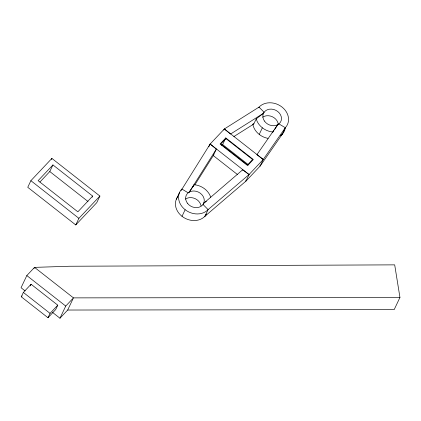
<?xml version="1.0" encoding="UTF-8"?>
<svg xmlns="http://www.w3.org/2000/svg" width="421" height="421" viewBox="0 0 421 421"><rect width="100%" height="100%" fill="white"/><g stroke="black" fill="none" stroke-linecap="round" stroke-linejoin="round"><path stroke-width="0.63" d="M30.886 180.693L27.749 187.303L75.769 224.946L96.767 202.669L99.909 196.06L51.888 158.417L30.886 180.693L78.906 218.336L75.769 224.946M51.362 159.517L51.888 158.417M39.921 182.03L49.799 171.547L52.941 164.937L92.678 196.091L92.157 197.191M52.283 312.203L59.961 318.223L67.681 310.035L394.177 309.624L399.95 297.468L394.693 264.862L69.439 266.246L34.543 267.372L26.823 275.566L21.05 287.722L25.144 290.932M33.996 268.53L34.543 267.372L73.454 297.879L399.95 297.468M21.287 296.8L23.355 292.437L31.075 284.249L57.777 305.178L55.709 309.54L47.989 317.729L21.287 296.8L22.145 295.889M30.301 285.885L31.075 284.249M47.989 317.729L50.057 313.371L57.777 305.178M59.961 318.223L65.734 306.067L73.454 297.879L67.681 310.035M176.315 199.28L179.451 192.671M181.03 190.66L210.137 144.04L224.346 128.968L259.02 107.113A16.877 14.088 25.4 0 1 281.97 107.013A16.877 14.088 25.4 0 1 285.306 127.721L282.17 134.325L260.12 166.085L245.911 181.151L204.964 216.226L208.1 209.616L249.048 174.547L263.257 159.475L285.306 127.721L278.949 123.911A10.046 6.857 27.5 0 1 277.871 124.505L256.91 154.696L263.257 159.475L260.12 166.085L259.694 165.827M208.832 146.792L210.137 144.04L249.048 174.547L245.911 181.151L245.569 180.804M210.137 144.04L216.347 149.102L189.334 192.039L194.134 184.73A16.877 14.088 25.4 0 1 210.695 197.207M193.213 186.671L193.518 186.024M193.823 185.377L194.134 184.73M182.014 216.32L185.151 209.716A16.877 14.088 25.4 0 1 181.814 189.008L188.171 192.818A10.046 9.446 20.8 0 1 189.418 191.86M223.819 130.073L224.346 128.968L263.257 159.475M237.565 174.61L213.279 155.57L216.347 149.102M221.772 145.477L222.651 144.545L225.788 137.935L253.316 159.517L247.606 165.579L220.078 143.998L225.788 137.935M249.048 174.547L242.701 169.768L203.685 203.29L205.038 202.275M258.826 107.523L259.02 107.113L264.104 112.275A10.046 6.957 32.9 0 0 263.52 113.254L256.231 118.859L253.774 124.027L233.855 136.583M259.22 134.425L262.357 127.816M242.512 170.168L242.701 169.768M272.834 132.32L272.987 131.999A16.877 14.088 25.4 0 1 256.231 118.859M277.871 124.505L274.487 129.715M206.532 214.078L204.964 216.226M194.791 184.956L213.826 154.733L213.4 154.481M213.279 155.57L213.826 154.733M273.287 131.541L273.887 130.626M52.941 164.937L38.116 180.662L77.853 211.816L92.678 196.091M78.906 218.336L99.909 196.06M282.17 134.325L280.554 135.557M205.485 201.938L206.385 201.259M263.52 113.254L230.555 134.036L224.346 128.968M222.651 144.545L248.653 164.927M49.799 171.547L87.994 201.485M26.823 275.566L65.734 306.067M23.355 292.437L50.057 313.371M185.151 209.716A16.877 14.088 25.4 0 0 208.1 209.616L203.017 204.459A10.046 9.346 10.5 0 0 203.775 203.111M206.527 214.163A16.877 14.088 25.4 0 1 183.893 217.625A16.877 14.088 25.4 0 1 177.846 196.596M285.201 128.4A16.877 14.088 25.4 0 1 280.533 135.783M268.009 138.367A16.877 14.088 25.4 0 1 252.8 124.09M253.774 124.027A17.066 11.82 32.9 0 1 253.595 123.427M185.487 199.086A9.594 8.01 25.4 0 1 194.923 198.538A9.594 8.01 25.4 0 1 201.043 205.88M262.693 117.185A9.594 8.01 25.4 0 1 272.129 116.638A9.594 8.01 25.4 0 1 278.249 123.984M225.893 138.588L220.799 143.993L247.501 164.927L252.595 159.522L225.893 138.588M187.371 203.164A9.594 8.01 25.4 0 0 203.443 203.78A9.594 8.01 25.4 0 0 194.055 190.997A9.594 8.01 25.4 0 0 187.371 203.164M264.414 121.032A9.594 8.01 25.4 0 0 280.523 122.101A9.594 8.01 25.4 0 0 271.55 109.113A9.594 8.01 25.4 0 0 264.414 121.032"/></g></svg>
